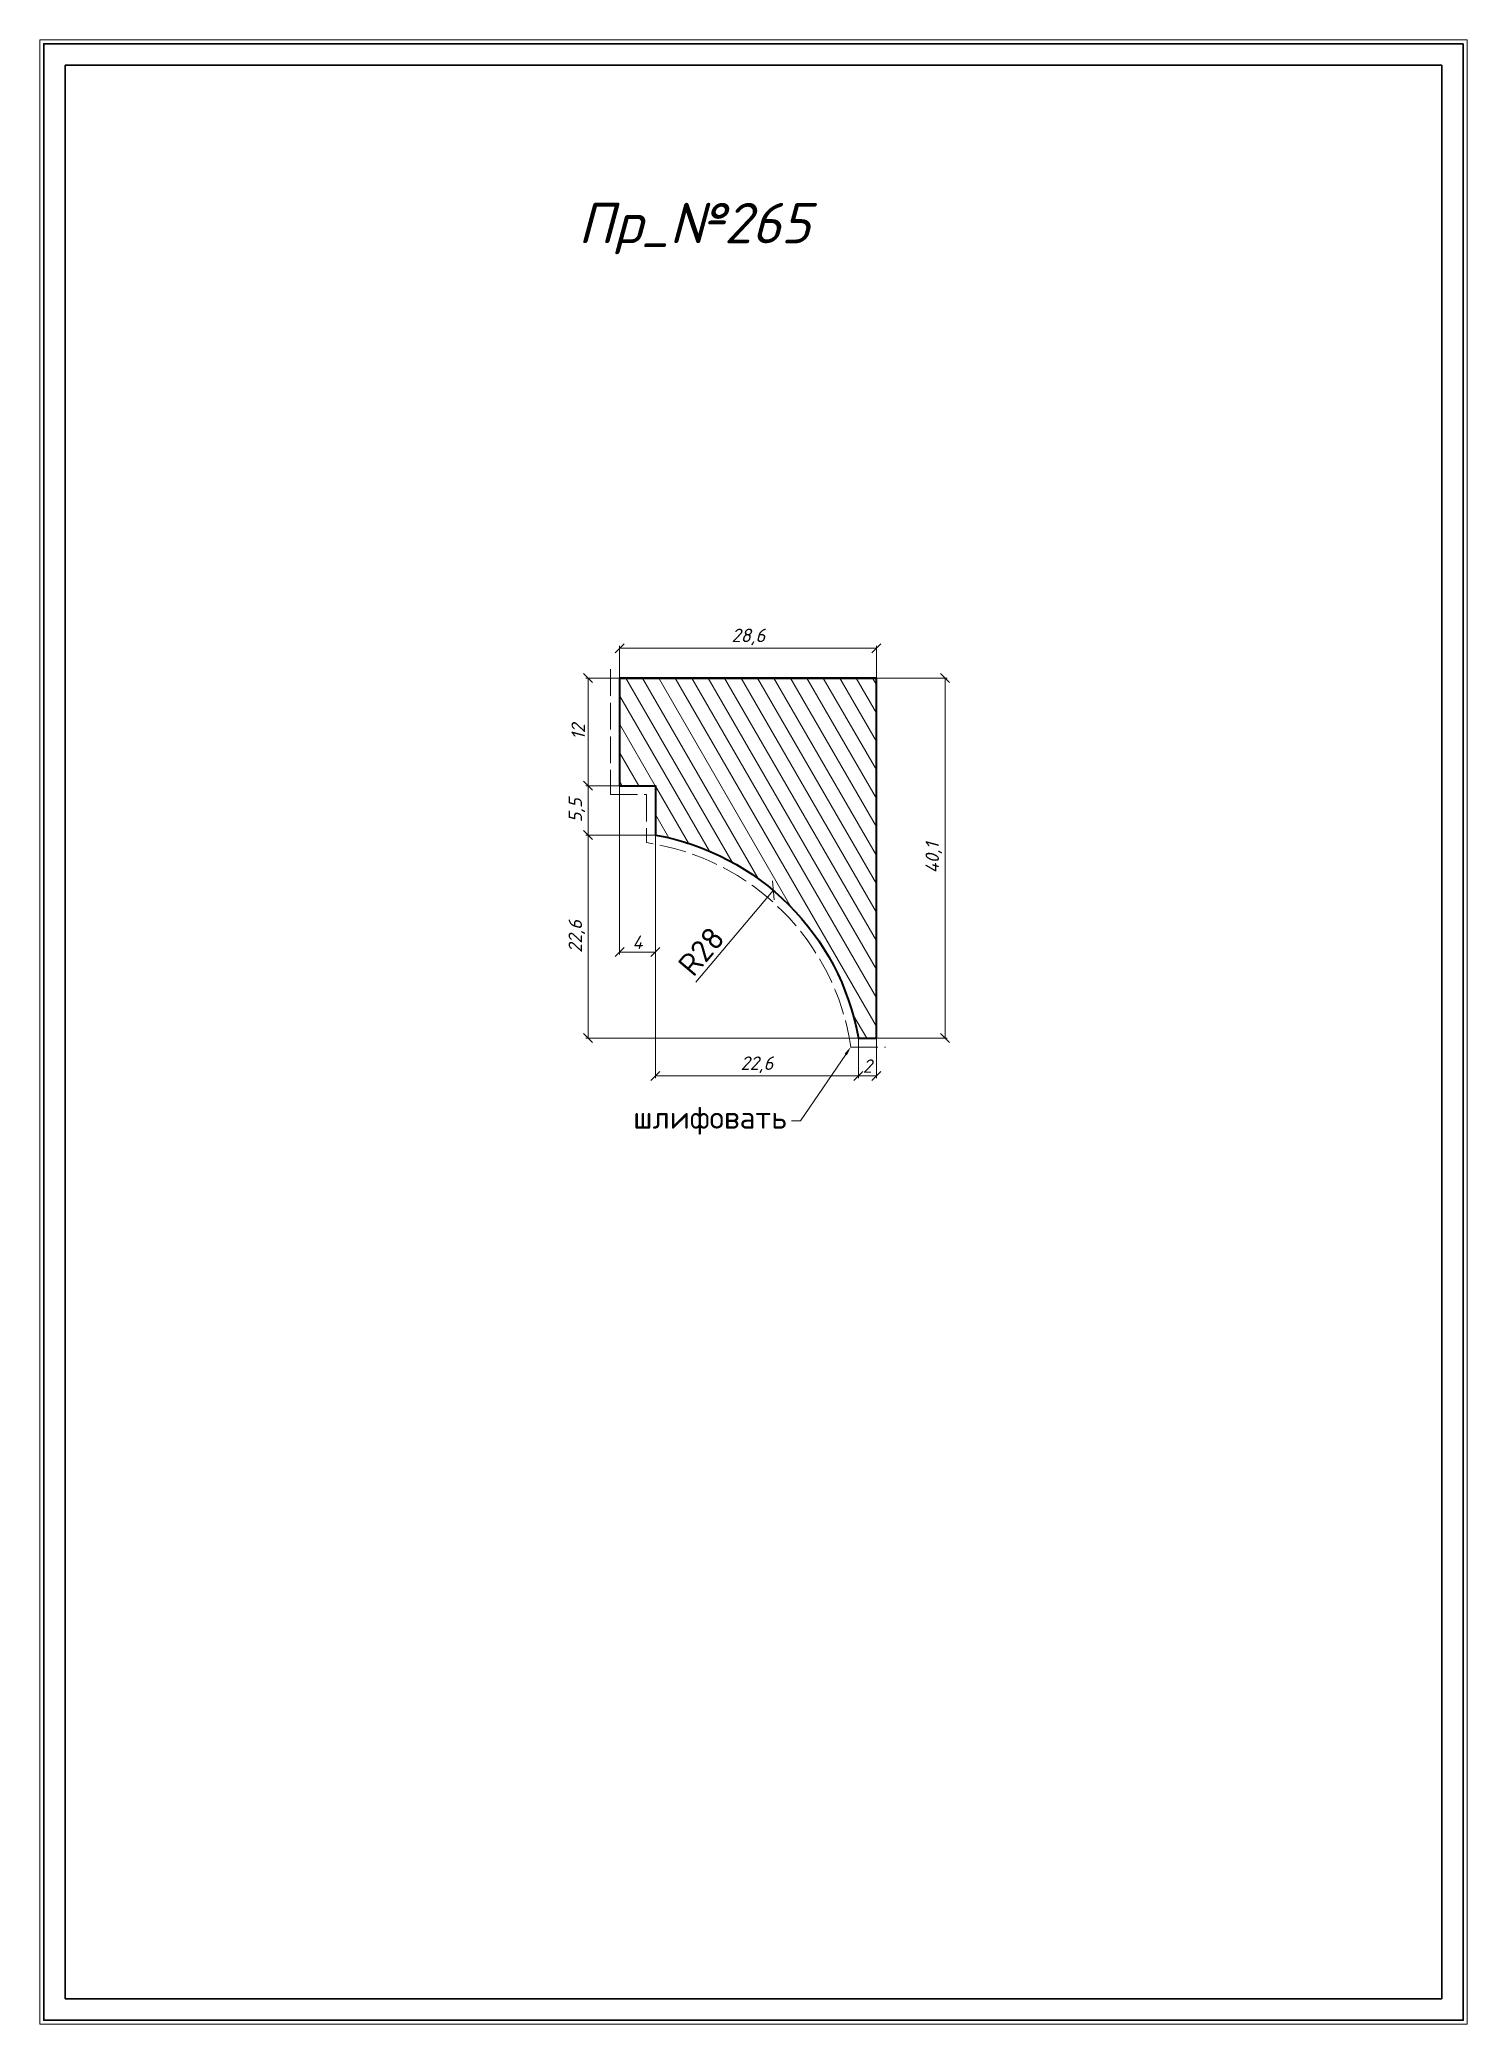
# Model space of a CAD drawing. Header units: millimetres. Extents: x 867 to 1026, y -2130 to -1909.
import ezdxf
from ezdxf import colors
from ezdxf.entities.mleader import LeaderData, LeaderLine
from ezdxf.math import Vec2, Vec3

# ---------------------------------------------------------------- set-up
doc = ezdxf.new("R2010")
doc.units = ezdxf.units.MM
doc.linetypes.add('ACAD_ISO02W100', pattern=[15, 12, -3])
doc.layers.get('0').update_dxf_attribs({"lineweight": 13})
for name, color, linetype, lineweight in [('Пр_№265', 1, 'Continuous', 35), ('служебный слой ЛИНИИ ПУНКТИРНЫЕ', 7, 'ACAD_ISO02W100', 13), ('служебный слой НАДПИСИ', 7, 'Continuous', 13), ('служебный слой РАЗМЕРЫ', 7, 'Continuous', 9), ('служебный слой ШТАМП', 7, 'Continuous', 30), ('служебный слой ШТРИХОВКА', 7, 'Continuous', 5)]:
    doc.layers.add(name, color=color, linetype=linetype, lineweight=lineweight)
doc.styles.add('ЕСКД', font='isocpeur.ttf', dxfattribs={"oblique": 15})
doc.styles.add('ЕСКД профили размеры', font='isocpeur.ttf')
doc.styles.add('ЕСКД профили текст', font='isocpeur.ttf')
doc.dimstyles.new('ЕСКД', dxfattribs={"dimtxt": 3.5, "dimasz": 2.5, "dimexe": 0.25, "dimexo": 0, "dimgap": 0.35, "dimtad": 1, "dimdec": 1, "dimzin": 9, "dimtxsty": 'ЕСКД', "dimblk": 'OBLIQUE', "dimcen": 0, "dimclrd": 256, "dimclre": 256, "dimclrt": 256, "dimadec": 1, "dimazin": 0, "dimtfac": 1, "dimtdec": 1, "dimtmove": 0, "dimatfit": 3, "dimldrblk": 'DOTSMALL', "dimfxl": 1, "dimlwd": -1, "dimlwe": -1, "dimarcsym": 0})
doc.dimstyles.new('ЕСКД профили$4', dxfattribs={"dimtxt": 1.5, "dimasz": 1, "dimexe": 0.3, "dimexo": 0, "dimgap": 0.35, "dimtad": 1, "dimtoh": 1, "dimdec": 1, "dimzin": 9, "dimtxsty": 'ЕСКД профили размеры', "dimblk": 'OBLIQUE', "dimcen": 0, "dimse1": 1, "dimclrd": 256, "dimclre": 256, "dimclrt": 256, "dimadec": 1, "dimazin": 0, "dimtfac": 1, "dimtdec": 1, "dimtofl": 0, "dimtmove": 0, "dimatfit": 3, "dimldrblk": 'DOTSMALL', "dimfxl": 1, "dimlwd": -1, "dimlwe": -1, "dimarcsym": 2})

# ---------------------------------------------------------------- blocks, each defined once
blk = doc.blocks.new('_OBLIQUE')
at = {"color": 0, "linetype": 'ByBlock'}
blk.add_line((-0.5, -0.5), (0.5, 0.5), dxfattribs=at)
blk = doc.blocks.new('*D11')
at = {"layer": 'Defpoints', "color": 0, "transparency": 16777216}
for p in [(931.516669006603, -1991.791905544105), (935.5166690064907, -1997.291905544104), (931.516669006603, -2010.341706394967)]:
    blk.add_point(p, dxfattribs=at)
at = {"layer": 'служебный слой РАЗМЕРЫ', "transparency": 16777216}
for p, q in [((931.516669006603, -1991.791905544105), (931.516669006603, -2010.591706394967)), ((935.5166690064907, -1997.291905544104), (935.5166690064907, -2010.591706394967)), ((935.5166690064907, -2010.341706394967), (931.516669006603, -2010.341706394967))]:
    blk.add_line(p, q, dxfattribs=at)
at = {"layer": 'служебный слой РАЗМЕРЫ', "transparency": 16777216, "rotation": 180}
blk.add_blockref('_OBLIQUE', (931.516669006603, -2010.341706394967), dxfattribs=at)
at = {"layer": 'служебный слой РАЗМЕРЫ', "transparency": 16777216}
blk.add_blockref('_OBLIQUE', (935.5166690064907, -2010.341706394967), dxfattribs=at)
at = {"layer": 'служебный слой РАЗМЕРЫ', "transparency": 16777216, "insert": (933.5166690065471, -2009.241706394967), "char_height": 1.5, "attachment_point": 5, "style": 'ЕСКД'}
blk.add_mtext('4', dxfattribs=at)
blk = doc.blocks.new('_DotSmall')
at = {"color": 0, "linetype": 'ByBlock', "lineweight": -3, "const_width": 0.5}
blk.add_lwpolyline([(-0.0625, 0, 1), (0.0625, 0, 1)], format="xyb", close=True, dxfattribs=at)
blk = doc.blocks.new('*D10')
at = {"layer": 'Defpoints', "color": 0, "transparency": 16777216}
for p in [(931.516669006603, -1991.791905544105), (928.0124855169939, -1997.291905544104), (935.5166690064907, -1997.291905544104)]:
    blk.add_point(p, dxfattribs=at)
at = {"layer": 'служебный слой РАЗМЕРЫ', "transparency": 16777216}
for p, q in [((931.516669006603, -1991.791905544105), (927.7624855169939, -1991.791905544105)), ((928.0124855169939, -1991.791905544105), (928.0124855169939, -1997.291905544104)), ((935.5166690064907, -1997.291905544104), (927.7624855169939, -1997.291905544104))]:
    blk.add_line(p, q, dxfattribs=at)
for p, rotation in [((928.0124855169939, -1991.791905544105), 90), ((928.0124855169939, -1997.291905544104), 270)]:
    blk.add_blockref('_OBLIQUE', p, dxfattribs=dict(at, rotation=rotation))
at = {"layer": 'служебный слой РАЗМЕРЫ', "transparency": 16777216, "insert": (926.7624855169943, -1994.541905544104), "char_height": 1.5, "attachment_point": 5, "rotation": 90, "style": 'ЕСКД'}
blk.add_mtext('5,5', dxfattribs=at)
blk = doc.blocks.new('*D3')
at = {"layer": 'Defpoints', "color": 0, "transparency": 16777216}
for p in [(948.6582454412463, -2003.470061348574), (930.5822568370905, -2024.853734711483)]:
    blk.add_point(p, dxfattribs=at)
at = {"layer": 'служебный слой РАЗМЕРЫ', "transparency": 16777216}
blk.add_line((940.0272088588861, -2013.680472026642), (948.6582454412463, -2003.470061348574), dxfattribs=at)
at = {"layer": 'служебный слой РАЗМЕРЫ', "transparency": 16777216, "xscale": 1.5, "yscale": 1.5, "zscale": 1.5, "rotation": 49.79158583204241}
blk.add_blockref('_OBLIQUE', (948.6582454412463, -2003.470061348574), dxfattribs=at)
at = {"layer": 'служебный слой РАЗМЕРЫ', "lineweight": 5, "transparency": 16777216, "insert": (940.6274412472575, -2010.259621097422), "char_height": 2.5, "attachment_point": 5, "rotation": 49.79158583204241, "style": 'ЕСКД профили размеры'}
blk.add_mtext('R28', dxfattribs=at)
blk = doc.blocks.new('*D9')
at = {"layer": 'Defpoints', "color": 0, "transparency": 16777216}
for p in [(935.5166690064907, -1997.291905544104), (958.144086004464, -2019.919322542074), (958.144086004464, -2024.146322710945)]:
    blk.add_point(p, dxfattribs=at)
at = {"layer": 'служебный слой РАЗМЕРЫ', "transparency": 16777216}
for p, q in [((935.5166690064907, -1997.291905544104), (935.5166690064907, -2024.396322710945)), ((958.144086004464, -2019.919322542074), (958.144086004464, -2024.396322710945)), ((935.5166690064907, -2024.146322710945), (958.144086004464, -2024.146322710945))]:
    blk.add_line(p, q, dxfattribs=at)
at = {"layer": 'служебный слой РАЗМЕРЫ', "transparency": 16777216, "rotation": 180}
blk.add_blockref('_OBLIQUE', (935.5166690064907, -2024.146322710945), dxfattribs=at)
at = {"layer": 'служебный слой РАЗМЕРЫ', "transparency": 16777216}
blk.add_blockref('_OBLIQUE', (958.144086004464, -2024.146322710945), dxfattribs=at)
at = {"layer": 'служебный слой РАЗМЕРЫ', "transparency": 16777216, "insert": (946.8303775054774, -2022.896322710945), "char_height": 1.5, "attachment_point": 5, "style": 'ЕСКД'}
blk.add_mtext('22,6', dxfattribs=at)
blk = doc.blocks.new('*D8')
at = {"layer": 'Defpoints', "color": 0, "transparency": 16777216}
for p in [(928.0124855169943, -1997.291905544105), (935.5166690064907, -1997.291905544105), (958.144086004464, -2019.919322542074)]:
    blk.add_point(p, dxfattribs=at)
at = {"layer": 'служебный слой РАЗМЕРЫ', "transparency": 16777216}
for p, q in [((935.5166690064907, -1997.291905544105), (927.7624855169943, -1997.291905544105)), ((928.0124855169943, -2019.919322542074), (928.0124855169943, -1997.291905544105)), ((958.144086004464, -2019.919322542074), (927.7624855169943, -2019.919322542074))]:
    blk.add_line(p, q, dxfattribs=at)
for p, rotation in [((928.0124855169943, -1997.291905544105), 90), ((928.0124855169943, -2019.919322542074), 270)]:
    blk.add_blockref('_OBLIQUE', p, dxfattribs=dict(at, rotation=rotation))
at = {"layer": 'служебный слой РАЗМЕРЫ', "transparency": 16777216, "insert": (926.7624855169946, -2008.605614043089), "char_height": 1.5, "attachment_point": 5, "rotation": 90, "style": 'ЕСКД'}
blk.add_mtext('22,6', dxfattribs=at)
blk = doc.blocks.new('*D7')
at = {"layer": 'Defpoints', "color": 0, "transparency": 16777216}
for p in [(958.144086004464, -2019.919322542076), (960.1440860044677, -2019.919322542083), (960.1440860044677, -2024.146322710945)]:
    blk.add_point(p, dxfattribs=at)
at = {"layer": 'служебный слой РАЗМЕРЫ', "transparency": 16777216}
for p, q in [((958.144086004464, -2019.919322542076), (958.144086004464, -2024.396322710945)), ((960.1440860044677, -2019.919322542083), (960.1440860044677, -2024.396322710945)), ((958.144086004464, -2024.146322710945), (960.1440860044677, -2024.146322710945))]:
    blk.add_line(p, q, dxfattribs=at)
at = {"layer": 'служебный слой РАЗМЕРЫ', "transparency": 16777216, "rotation": 180}
blk.add_blockref('_OBLIQUE', (958.144086004464, -2024.146322710945), dxfattribs=at)
at = {"layer": 'служебный слой РАЗМЕРЫ', "transparency": 16777216}
blk.add_blockref('_OBLIQUE', (960.1440860044677, -2024.146322710945), dxfattribs=at)
at = {"layer": 'служебный слой РАЗМЕРЫ', "transparency": 16777216, "insert": (959.1440860044659, -2023.046322710945), "char_height": 1.5, "attachment_point": 5, "style": 'ЕСКД'}
blk.add_mtext('2', dxfattribs=at)
blk = doc.blocks.new('*D6')
at = {"layer": 'Defpoints', "color": 0, "transparency": 16777216}
for p in [(931.6145772617425, -1979.791905544116), (928.0124855169943, -1991.791905544106), (931.516669006603, -1991.791905544106)]:
    blk.add_point(p, dxfattribs=at)
at = {"layer": 'служебный слой РАЗМЕРЫ', "transparency": 16777216}
for p, q in [((931.6145772617425, -1979.791905544116), (927.7624855169943, -1979.791905544116)), ((928.0124855169943, -1979.791905544116), (928.0124855169943, -1991.791905544106)), ((931.516669006603, -1991.791905544106), (927.7624855169943, -1991.791905544106))]:
    blk.add_line(p, q, dxfattribs=at)
for p, rotation in [((928.0124855169943, -1979.791905544116), 90), ((928.0124855169943, -1991.791905544106), 270)]:
    blk.add_blockref('_OBLIQUE', p, dxfattribs=dict(at, rotation=rotation))
at = {"layer": 'служебный слой РАЗМЕРЫ', "transparency": 16777216, "insert": (926.9124855169946, -1985.791905544111), "char_height": 1.5, "attachment_point": 5, "rotation": 90, "style": 'ЕСКД'}
blk.add_mtext('12', dxfattribs=at)
blk = doc.blocks.new('*D5')
at = {"layer": 'Defpoints', "color": 0, "transparency": 16777216}
for p in [(931.5166690066153, -1976.464867448725), (931.5166690066153, -1979.791905544139), (960.1440860044968, -1979.791905544116)]:
    blk.add_point(p, dxfattribs=at)
at = {"layer": 'служебный слой РАЗМЕРЫ', "transparency": 16777216}
for p, q in [((931.5166690066153, -1979.791905544139), (931.5166690066153, -1976.214867448725)), ((960.1440860044968, -1976.464867448725), (931.5166690066153, -1976.464867448725)), ((960.1440860044968, -1979.791905544116), (960.1440860044968, -1976.214867448725))]:
    blk.add_line(p, q, dxfattribs=at)
at = {"layer": 'служебный слой РАЗМЕРЫ', "transparency": 16777216, "rotation": 180}
blk.add_blockref('_OBLIQUE', (931.5166690066153, -1976.464867448725), dxfattribs=at)
at = {"layer": 'служебный слой РАЗМЕРЫ', "transparency": 16777216}
blk.add_blockref('_OBLIQUE', (960.1440860044968, -1976.464867448725), dxfattribs=at)
at = {"layer": 'служебный слой РАЗМЕРЫ', "transparency": 16777216, "insert": (945.8762066331196, -1975.214867448725), "char_height": 1.5, "attachment_point": 5, "style": 'ЕСКД'}
blk.add_mtext('28,6', dxfattribs=at)
blk = doc.blocks.new('*D4')
at = {"layer": 'Defpoints', "color": 0, "transparency": 16777216}
for p in [(960.1440860044968, -1979.791905544116), (967.7964680433867, -1979.791905544116), (960.1440860044677, -2019.919322542083)]:
    blk.add_point(p, dxfattribs=at)
at = {"layer": 'служебный слой РАЗМЕРЫ', "transparency": 16777216}
for p, q in [((960.1440860044968, -1979.791905544116), (968.0464680433867, -1979.791905544116)), ((967.7964680433867, -2019.919322542083), (967.7964680433867, -1979.791905544116)), ((960.1440860044677, -2019.919322542083), (968.0464680433867, -2019.919322542083))]:
    blk.add_line(p, q, dxfattribs=at)
for p, rotation in [((967.7964680433867, -1979.791905544116), 90), ((967.7964680433867, -2019.919322542083), 270)]:
    blk.add_blockref('_OBLIQUE', p, dxfattribs=dict(at, rotation=rotation))
at = {"layer": 'служебный слой РАЗМЕРЫ', "transparency": 16777216, "insert": (966.546468043387, -1999.8556140431), "char_height": 1.5, "attachment_point": 5, "rotation": 90, "style": 'ЕСКД'}
blk.add_mtext('40,1', dxfattribs=at)

msp = doc.modelspace()

# ---------------------------------------------------------------- hatches: boundary and pattern name
at = {"layer": 'служебный слой ШТРИХОВКА'}
h = msp.add_hatch(dxfattribs=at)
h.set_pattern_fill('ANSI31', color=256, scale=0.5, angle=75.00000000000001, style=0)
h.set_pattern_definition([(120, (0, 0), (-1.374815328507796, -0.79375), [])])
edge = h.paths.add_edge_path()
edge.add_line((960.1440860044677, -1979.791905544116), (931.5166690066153, -1979.791905544139))
edge.add_line((931.5166690066153, -1979.791905544139), (931.516669006603, -1991.791905544106))
edge.add_line((931.516669006603, -1991.791905544106), (935.516669006603, -1991.79190554411))
edge.add_line((935.516669006603, -1991.79190554411), (935.5166690064907, -1997.291905544105))
edge.add_arc((930.5822568370872, -2024.853734711483), 28.00005090190497, 10.150167948116518, 79.84983205189388, ccw=False)
edge.add_line((958.144086004464, -2019.919322542074), (960.1440860044677, -2019.919322542083))
edge.add_line((960.1440860044677, -2019.919322542083), (960.1440860044677, -1979.791905544116))

# ---------------------------------------------------------------- linework, layer by layer
at = {"linetype": 'Continuous', "lineweight": -3, "extrusion": (0, 1, 0)}
msp.add_line((958.144086004464, -2019.919322542075), (960.1440860044677, -2019.919322542083), dxfattribs=at)
at = {"layer": 'Пр_№265'}
msp.add_lwpolyline([(931.5166690066153, -1979.791905544139), (960.1440860044677, -1979.791905544116), (931.5166690066153, -1979.791905544139), (931.516669006603, -1991.791905544106), (935.516669006603, -1991.79190554411), (935.5166690064798, -1997.291905544103, -0.3138586430995144), (958.144086004464, -2019.919322542074), (960.1440860044677, -2019.919322542083), (960.1440860044677, -1979.791905544116)], format="xyb", dxfattribs=at)
at = {"layer": 'служебный слой ЛИНИИ ПУНКТИРНЫЕ', "ltscale": 0.25}
msp.add_lwpolyline([(930.5166690066163, -1978.79190554414), (930.5166690066163, -1978.79190554414), (930.516669006602, -1992.791905544105), (934.5166690065806, -1992.791905544109), (934.5166690064607, -1998.141880609101, -0.3309226699223742), (957.2941109394636, -2020.91932254207), (961.1440860044677, -2020.919322542088)], format="xyb", dxfattribs=at)
at = {"layer": 'служебный слой ШТАМП', "color": 6, "lineweight": 5, "ltscale": 100}
msp.add_lwpolyline([(1026.009816113745, -1908.639645262147), (866.8894452029081, -1908.639645262147), (866.8894452029081, -2129.852539928727), (1026.009816113742, -2129.852539928727)], close=True, dxfattribs=at)
at = {"layer": 'служебный слой ШТАМП', "ltscale": 100}
for points in [[(1025.553248317135, -1909.096213058757), (867.3460129995183, -1909.096213058757), (867.3460129995183, -2129.395972132117), (1025.553248317131, -2129.395972132117)], [(1023.153368780452, -1911.49609259545), (869.7458925362012, -1911.49609259545), (869.7458925362012, -2126.996092595437), (1023.153368780449, -2126.996092595437)]]:
    msp.add_lwpolyline(points, close=True, dxfattribs=at)

# ---------------------------------------------------------------- texts
at = {"layer": 'служебный слой НАДПИСИ', "style": 'ЕСКД', "oblique": 15}
msp.add_text('Пр_№265', height=4.5, dxfattribs=at).set_placement((926.8915024873418, -1931.331665538475))

# ---------------------------------------------------------------- dimensions: what is measured, and where the dimension line sits
at = {"layer": 'служебный слой РАЗМЕРЫ'}
for base, p1, p2, picture, middle in [((931.5166690066153, -1976.464867448725), (960.1440860044968, -1979.791905544116), (931.5166690066153, -1979.791905544139), '*D5', (945.8762066331196, -1976.464867448725)), ((931.516669006603, -2010.341706394967), (935.5166690064907, -1997.291905544104), (931.516669006603, -1991.791905544105), '*D11', (933.5166690065471, -2010.341706394967))]:
    dim = msp.add_linear_dim(base=base, p1=p1, p2=p2, dimstyle='ЕСКД', override={"dimtxt": 1.5, "dimasz": 1}, dxfattribs=at)
    dim.commit()
    dim.dimension.update_dxf_attribs({"geometry": picture, "text_midpoint": middle, "dimtype": 128})
for base, p1, p2, picture, middle in [((928.0124855169943, -1991.791905544106), (931.6145772617425, -1979.791905544116), (931.516669006603, -1991.791905544106), '*D6', (926.9124855169946, -1985.791905544111)), ((928.0124855169943, -1997.291905544105), (958.144086004464, -2019.919322542074), (935.5166690064907, -1997.291905544105), '*D8', (926.7624855169946, -2008.605614043089))]:
    dim = msp.add_linear_dim(base=base, p1=p1, p2=p2, angle=90, dimstyle='ЕСКД', override={"dimtxt": 1.5, "dimasz": 1}, dxfattribs=at)
    dim.commit()
    dim.dimension.update_dxf_attribs({"geometry": picture, "text_midpoint": middle})
for base, p1, p2, picture, middle in [((967.7964680433867, -1979.791905544116), (960.1440860044677, -2019.919322542083), (960.1440860044968, -1979.791905544116), '*D4', (967.796468043387, -1999.8556140431)), ((928.0124855169939, -1997.291905544104), (931.516669006603, -1991.791905544105), (935.5166690064907, -1997.291905544104), '*D10', (928.0124855169943, -1994.541905544104))]:
    dim = msp.add_linear_dim(base=base, p1=p1, p2=p2, angle=90, dimstyle='ЕСКД', override={"dimtxt": 1.5, "dimasz": 1}, dxfattribs=at)
    dim.commit()
    dim.dimension.update_dxf_attribs({"geometry": picture, "text_midpoint": middle, "dimtype": 128})
for base, p1, p2, picture, middle in [((958.144086004464, -2024.146322710945), (935.5166690064907, -1997.291905544104), (958.144086004464, -2019.919322542074), '*D9', (946.8303775054774, -2022.896322710945)), ((960.1440860044677, -2024.146322710945), (958.144086004464, -2019.919322542076), (960.1440860044677, -2019.919322542083), '*D7', (959.1440860044659, -2023.046322710945))]:
    dim = msp.add_linear_dim(base=base, p1=p1, p2=p2, dimstyle='ЕСКД', override={"dimtxt": 1.5, "dimasz": 1}, dxfattribs=at)
    dim.commit()
    dim.dimension.update_dxf_attribs({"geometry": picture, "text_midpoint": middle})
at = {"layer": 'служебный слой РАЗМЕРЫ', "color": 1, "lineweight": 5}
dim = msp.add_radius_dim(center=(930.5822568370905, -2024.853734711483), mpoint=(948.6582454412463, -2003.470061348574), dimstyle='ЕСКД профили$4', override={"dimtxt": 2.5, "dimasz": 1.5, "dimgap": 0.5}, dxfattribs=at)
dim.commit()
dim.dimension.update_dxf_attribs({"geometry": '*D3', "text_midpoint": (941.9639184028241, -2011.389368331385), "dimtype": 132})

# ---------------------------------------------------------------- leaders
at = {"layer": 'служебный слой РАЗМЕРЫ'}
ml = msp.add_multileader_mtext('Standard', dxfattribs=at)
ml.set_content('\\A1;шлифовать', color=256, style='ЕСКД профили текст')
ml.set_leader_properties(color=256, linetype='ByLayer', lineweight=-1)
ml.build(insert=Vec2(0, 0))
ml.multileader.update_dxf_attribs({"dogleg_length": 1, "arrow_head_size": 1})
ctx = ml.context
ctx.base_point, ctx.char_height, ctx.arrow_head_size, ctx.landing_gap_size, ctx.plane_origin = Vec3(932.6770059422561, -2029.146322710945), 2.5, 1, 0.5, Vec3(873.9576509943133, -1932.739156646495)
ctx.text_align_type = 2
notes = []
notes.append((ctx, [(0, (1, 1, 0), (951.6770059422561, -2029.146322710945), (-1, 0), 1, [(0, [(957.2941109394637, -2020.91932254207)], 0, [])])]))
ctx.mtext.insert, ctx.mtext.alignment, ctx.mtext.flow_direction = Vec3(950.1770059422561, -2027.521322710945), 3, 5
for ctx, leaders in notes:
    for number, flags, end, landing, length, lines in leaders:
        leader = LeaderData()
        leader.index, (leader.has_last_leader_line, leader.has_dogleg_vector, leader.attachment_direction) = number, flags
        leader.last_leader_point, leader.dogleg_vector, leader.dogleg_length = Vec3(end), Vec3(landing), length
        for number, points, colour, breaks in lines:
            line = LeaderLine()
            line.index, line.vertices, line.color, line.breaks = number, Vec3.list(points), colors.encode_raw_color(colour), breaks
            leader.lines.append(line)
        ctx.leaders.append(leader)

doc.saveas('drawing.dxf')
